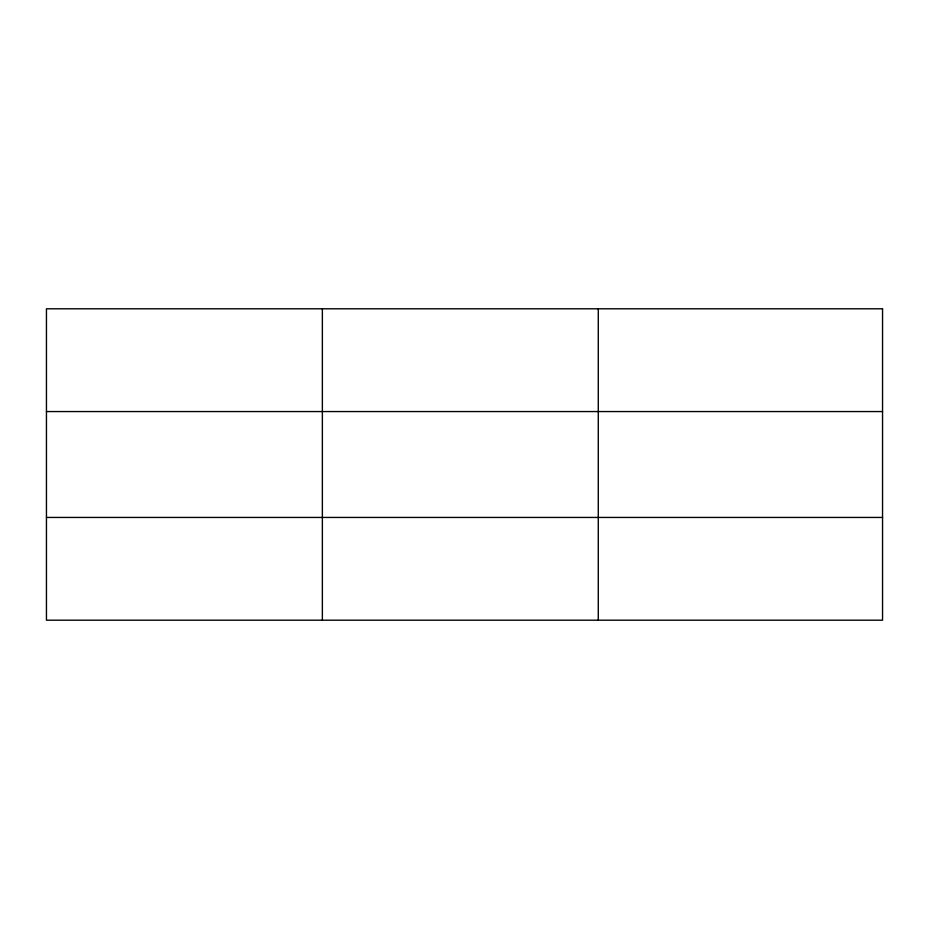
<?xml version="1.0" encoding="UTF-8"?>
<svg xmlns="http://www.w3.org/2000/svg" width="929" height="929" viewBox="0 0 929 929"><rect width="100%" height="100%" fill="white"/><g stroke="black" fill="none" stroke-linecap="round" stroke-linejoin="round"><path stroke-width="1.39" d="M322.363 620.2L322.363 308.8M598.276 620.2L598.276 308.8M46.45 411.559L882.55 411.559M46.45 517.441L882.55 517.441M882.55 308.8L882.55 620.2L46.45 620.2L46.45 308.8L882.55 308.8"/></g></svg>
